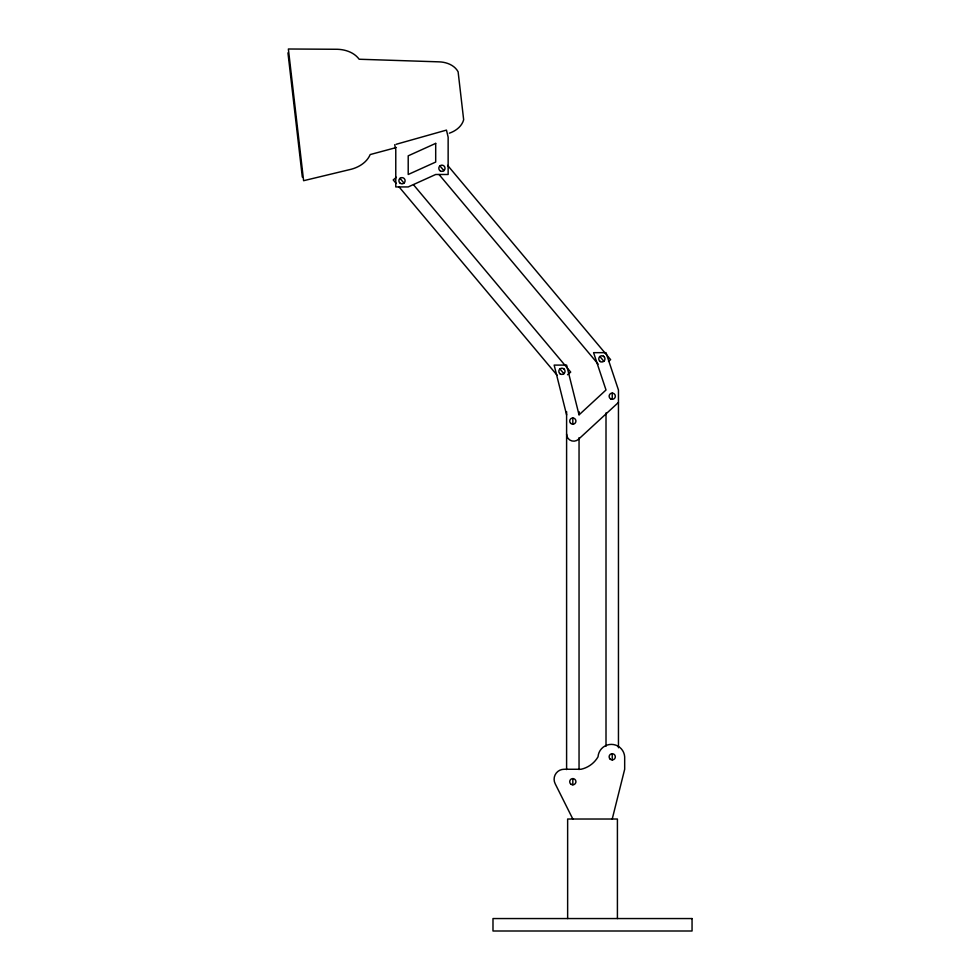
<?xml version="1.0" encoding="UTF-8"?>
<svg xmlns="http://www.w3.org/2000/svg" width="980" height="980" viewBox="0 0 980 980"><rect width="100%" height="100%" fill="white"/><g stroke="black" fill="none" stroke-linecap="round" stroke-linejoin="round"><path stroke-width="1.47" d="M612.231 819.023L624.677 769.263L624.677 756.817A13.353 13.353 0 0 0 611.349 744.384A13.353 13.353 0 0 0 598.033 756.817A26.215 26.215 0 0 1 581.054 769.263L564.088 769.263A9.984 9.984 0 0 0 555.158 783.706L572.822 819.023M394.707 144.697L395.773 149.609L395.773 186.935L408.207 186.935L435.696 174.489L448.142 174.489L448.142 137.163L446.464 130.107L396.153 144.293M618.454 402.425L578.47 439.31A7.081 7.081 0 0 1 566.599 434.103M396.398 177.282L393.225 179.94L396.177 183.456M567.518 374.752L570.703 372.094L413.56 184.828M608.507 361.424L610.626 359.648L447.603 165.363M449.355 133.182C455.688 131.026 461.85 126.469 463.663 119.756L458.113 71.785C454.426 65.023 446.366 62.059 439.016 61.85L359.17 59.241C354.233 52.504 345.622 49.564 337.537 49.282L288.365 49L303.604 180.7L351.416 169.197C359.219 167.078 366.924 162.251 370.195 154.558L396.398 147.515M603.423 356.193L604.06 356.683M599.662 361.081L600.311 361.571A3.112 3.112 0 0 0 604.979 358.888A3.112 3.112 0 0 0 600.311 356.193A3.112 3.112 0 0 0 600.311 361.571M563.488 368.627L564.137 369.129M559.739 373.527L560.376 374.017A3.112 3.112 0 0 0 565.043 371.322A3.112 3.112 0 0 0 560.376 368.627A3.112 3.112 0 0 0 560.376 374.017M439.922 165.889L443.916 170.655M599.87 356.5L603.864 361.265M439.052 174.526L598.155 364.131M399.987 178.323L403.993 183.089M559.935 368.946L563.929 373.711M399.117 186.972L557.24 375.401M566.599 414.871L554.153 365.099L566.599 365.099L579.045 414.871L606.008 389.991L593.574 352.665L606.008 352.665L618.454 389.991L618.454 747.752M287.949 52.834L302.318 177.074M617.412 918.554L617.412 819.023L567.641 819.023L567.641 918.554M612.231 393.103L612.231 399.313M612.231 753.706L612.231 759.929M606.008 412.923L606.008 746.221M579.045 411.649L579.045 414.712M579.045 437.656L579.045 769.57M572.822 417.982L572.822 424.205M572.822 778.598L572.822 784.808M566.599 411.649L566.599 769.57M435.696 143.386L408.207 155.832L408.207 174.489L435.696 162.055L435.696 143.386M692.052 918.554L492.989 918.554L492.989 931L692.052 931L692.052 918.554M440.363 170.961A3.112 3.112 0 0 0 445.03 168.266A3.112 3.112 0 0 0 440.363 165.571A3.112 3.112 0 0 0 440.363 170.961M400.208 183.26A3.112 3.112 0 0 0 405.095 180.982A3.112 3.112 0 0 0 400.673 177.895A3.112 3.112 0 0 0 400.208 183.26M570.617 423.287A3.112 3.112 0 0 0 575.824 421.89A3.112 3.112 0 0 0 572.014 418.08A3.112 3.112 0 0 0 570.617 423.287M570.617 783.902A3.112 3.112 0 0 0 575.824 782.505A3.112 3.112 0 0 0 572.014 778.696A3.112 3.112 0 0 0 570.617 783.902M610.675 398.897A3.112 3.112 0 0 0 615.342 396.202A3.112 3.112 0 0 0 610.675 393.519A3.112 3.112 0 0 0 610.675 398.897M610.038 759.022A3.112 3.112 0 0 0 615.232 757.626A3.112 3.112 0 0 0 611.422 753.816A3.112 3.112 0 0 0 610.038 759.022"/></g></svg>
